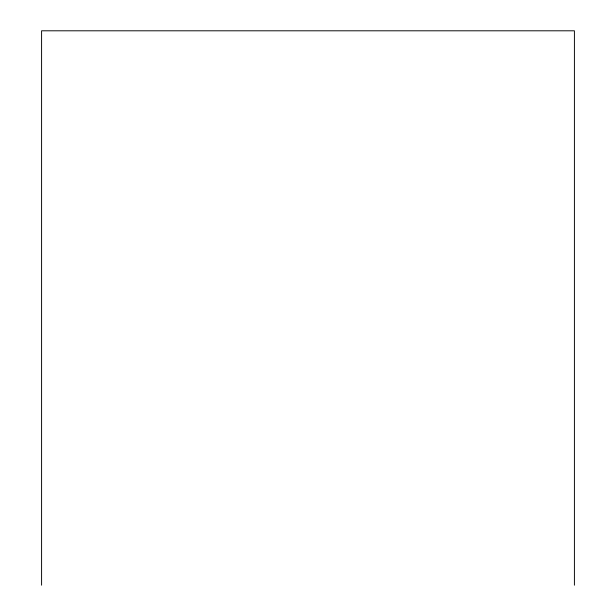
<?xml version="1.0" encoding="UTF-8"?>
<svg xmlns="http://www.w3.org/2000/svg" width="616" height="616" viewBox="0 0 616 616"><rect width="100%" height="100%" fill="white"/><g stroke="black" fill="none" stroke-linecap="round" stroke-linejoin="round"><path stroke-width="0.92" d="M574.412 585.2L574.412 30.8L41.588 30.8L41.588 585.2"/></g></svg>
